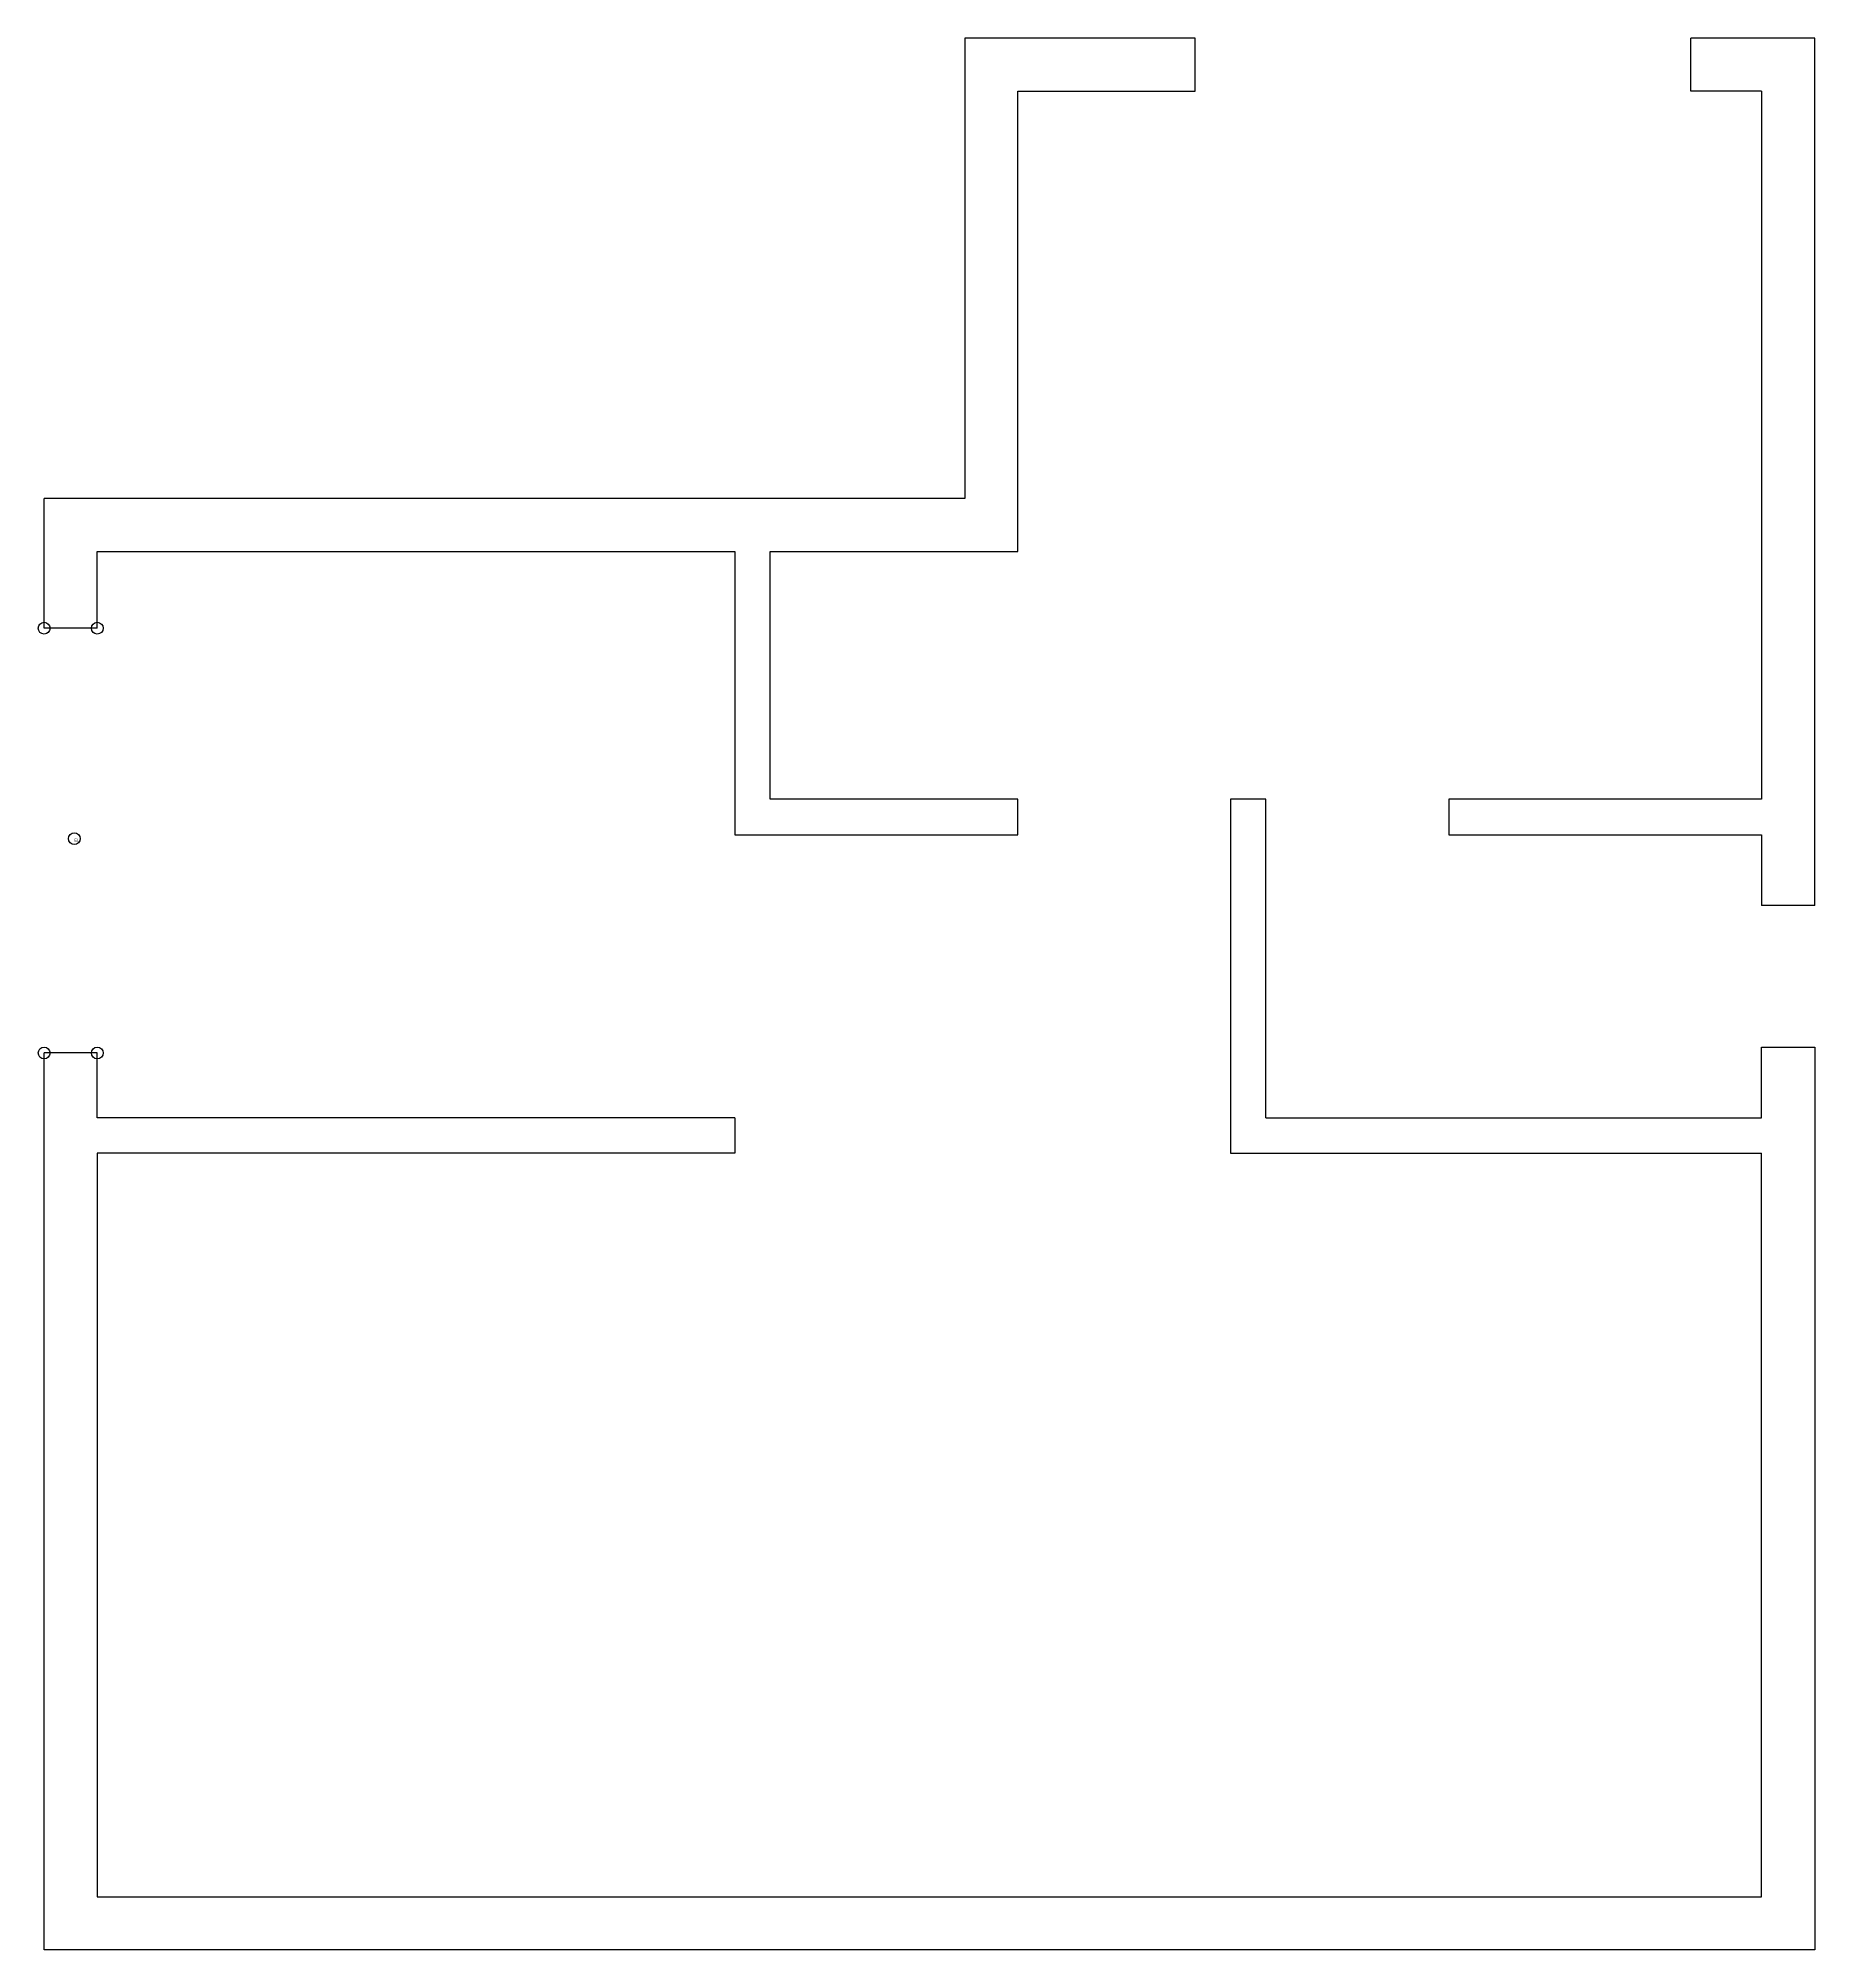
# Model space of a CAD drawing. Header units: metres. Extents: x 354 to 655, y 475 to 799.
import ezdxf

# ---------------------------------------------------------------- set-up
doc = ezdxf.new("R2010")
doc.units = ezdxf.units.M

msp = doc.modelspace()

# ---------------------------------------------------------------- linework, layer by layer
for p, q in [((550, 799), (511, 799)), ((511, 799), (511, 721)), ((550, 790), (550, 799)), ((655, 799), (634, 799)), ((634, 790), (634, 799)), ((655, 652), (655, 799)), ((520, 712), (520, 790)), ((520, 790), (550, 790)), ((646, 790), (634, 790)), ((646, 790), (646, 670)), ((355, 699), (355, 721)), ((511, 721), (355, 721)), ((364, 699), (364, 712)), ((364, 712), (472, 712)), ((472, 712), (472, 664)), ((478, 670), (478, 712)), ((478, 712), (520, 712)), ((364, 699), (355, 699)), ((520, 670), (478, 670)), ((520, 664), (520, 670)), ((562, 670), (556, 670)), ((556, 670), (556, 610)), ((562, 616), (562, 670)), ((646, 670), (593, 670)), ((593, 670), (593, 664)), ((472, 664), (520, 664)), ((593, 664), (646, 664)), ((646, 664), (646, 652)), ((655, 652), (646, 652)), ((364, 627), (355, 627)), ((355, 475), (355, 627)), ((364, 616), (364, 627)), ((646, 616), (646, 628)), ((646, 628), (655, 628)), ((655, 628), (655, 475)), ((472, 616), (364, 616)), ((472, 616), (472, 610)), ((562, 616), (646, 616)), ((472, 610), (364, 610)), ((364, 610), (364, 484)), ((556, 610), (646, 610)), ((646, 484), (646, 610)), ((364, 484), (646, 484)), ((655, 475), (355, 475))]:
    msp.add_line(p, q)
at = {"color": 3}
for centre in [(355, 699), (364, 699), (355, 627), (364, 627)]:
    msp.add_circle(centre, 1, dxfattribs=at)
at = {"layer": 'debug', "color": 4}
msp.add_circle((360.11, 663.33), 1, dxfattribs=at)

# ---------------------------------------------------------------- texts
at = {"layer": 'debug', "insert": (360.11, 663.33), "char_height": 0.5, "attachment_point": 1}
msp.add_mtext('EL', dxfattribs=at)

doc.saveas('drawing.dxf')
